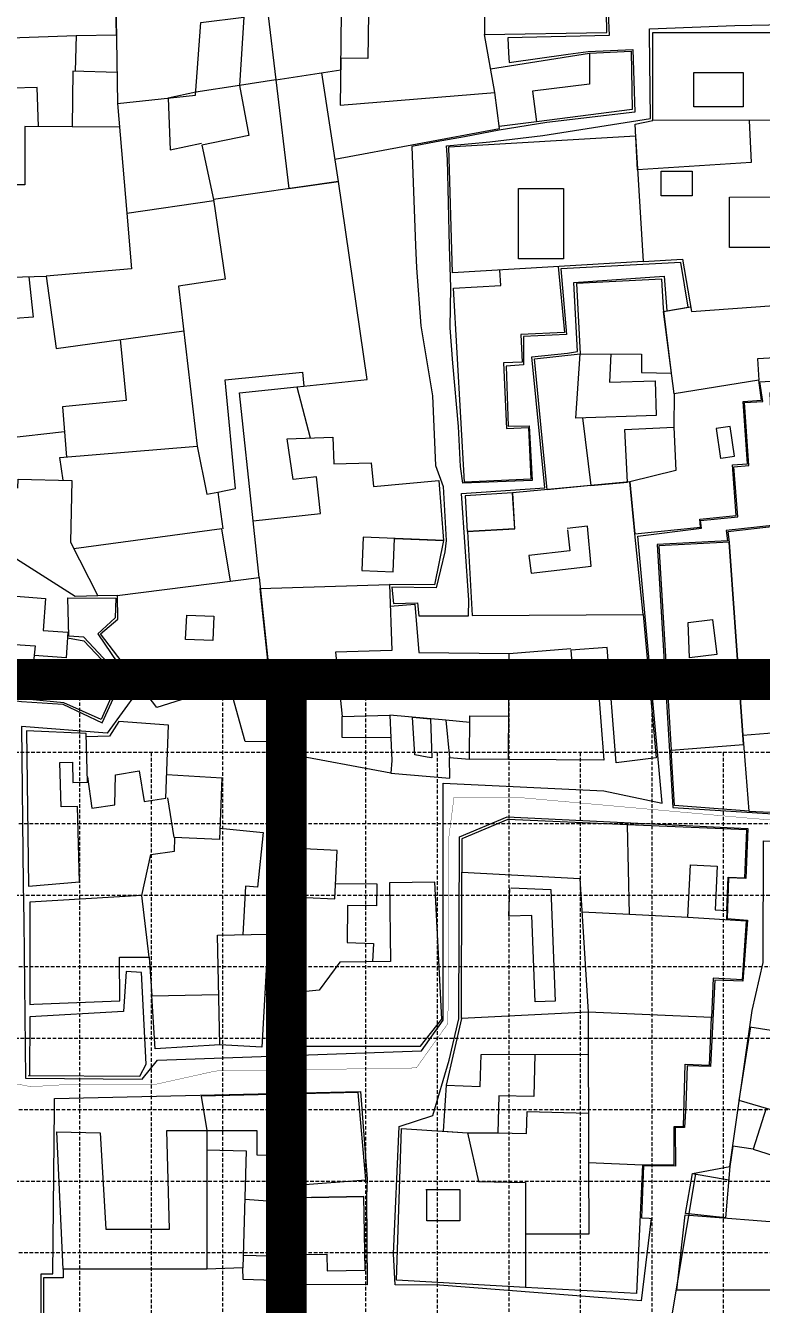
# Model space of a CAD drawing. Header units: millimetres. Extents: x 4203764 to 12476749, y 34048 to 3000914.
# Drawn here: x 12008789 to 12060233, y 2502872 to 2592297 of the extents above; entities that cross this region are included whole.
import ezdxf

# ---------------------------------------------------------------- set-up
doc = ezdxf.new("R2010")
doc.units = ezdxf.units.MM
doc.header["$MEASUREMENT"] = 0
doc.linetypes.add('DASHED', pattern=[0.75, 0.5, -0.25])
for name, color, linetype, lineweight in [('2', 240, 'Continuous', 25), ('4', 1, 'Continuous', 35), ('building property', 253, 'Continuous', 15), ('streets', 254, 'Continuous', 9)]:
    doc.layers.add(name, color=color, linetype=linetype, lineweight=lineweight)
doc.styles.get("Standard").update_dxf_attribs({"font": 'arial.ttf'})
doc.dimstyles.get("Standard").update_dxf_attribs({"dimtxt": 10000, "dimasz": 2000, "dimexe": 0.18, "dimexo": 0.0625, "dimgap": 0.09, "dimtad": 0, "dimtih": 1, "dimtoh": 1, "dimdec": 4, "dimzin": 0, "dimdsep": 46, "dimtxsty": 'Standard', "dimblk": 'ARCHTICK', "dimcen": 0, "dimadec": 0, "dimazin": 0, "dimtfac": 1, "dimtdec": 4, "dimtofl": 0, "dimtmove": 0, "dimatfit": 3, "dimldrblk": 'ARCHTICK', "dimfxl": 0, "dimtolj": 1, "dimtzin": 0, "dimlwe": 18, "dimarcsym": 0})

# ---------------------------------------------------------------- blocks, each defined once
blk = doc.blocks.new('GRID')
at = {"layer": 'building property', "color": 253, "linetype": 'DASHED', "lineweight": 15, "ltscale": 500}
for p, q in [((13056903, 2546471), (12611403, 2546471)), ((12831403, 2546471), (12831403, 2336221)), ((12841403, 2546471), (12841403, 2336221)), ((12851403, 2546471), (12851403, 2336221)), ((12861403, 2546471), (12861403, 2336221)), ((12871403, 2546471), (12871403, 2336221)), ((13061903, 2541471), (12616403, 2541471)), ((12836403, 2541471), (12836403, 2331221)), ((12846403, 2541471), (12846403, 2331221)), ((12856403, 2541471), (12856403, 2331221)), ((12866403, 2541471), (12866403, 2331221)), ((12876403, 2541471), (12876403, 2331221)), ((13056903, 2536471), (12611403, 2536471)), ((13061903, 2531471), (12616403, 2531471)), ((13056903, 2526471), (12611403, 2526471)), ((13061903, 2521471), (12616403, 2521471)), ((13056903, 2516471), (12611403, 2516471)), ((13061903, 2511471), (12616403, 2511471)), ((13056903, 2506471), (12611403, 2506471))]:
    blk.add_line(p, q, dxfattribs=at)
blk = doc.blocks.new('_ArchTick')
at = {"color": 0, "linetype": 'ByBlock', "lineweight": 30, "const_width": 0.15}
blk.add_lwpolyline([(-0.5, -0.5), (0.5, 0.5)], dxfattribs=at)
blk = doc.blocks.new('*D42')
at = {"layer": '4', "color": 0, "linetype": 'DASHED', "lineweight": 18}
for p, q in [((11789424, 2546568), (11789424, 2428157)), ((12264489, 2546461), (12264489, 2428157))]:
    blk.add_line(p, q, dxfattribs=at)
at = {"layer": '4', "color": 0, "lineweight": -2}
for p, q in [((11789424, 2428158), (11986578, 2428158)), ((12264489, 2428158), (12067335, 2428158))]:
    blk.add_line(p, q, dxfattribs=at)
at = {"layer": 'Defpoints', "color": 0, "lineweight": 30}
for p in [(11789424, 2546568), (12264489, 2546461), (12264489, 2428158)]:
    blk.add_point(p, dxfattribs=at)
at = {"layer": '4', "color": 0, "lineweight": -2, "xscale": 2000, "yscale": 2000, "zscale": 2000, "rotation": 180}
blk.add_blockref('_ArchTick', (11789424, 2428158), dxfattribs=at)
at = {"layer": '4', "color": 0, "lineweight": -2, "xscale": 2000, "yscale": 2000, "zscale": 2000}
blk.add_blockref('_ArchTick', (12264489, 2428158), dxfattribs=at)
at = {"layer": '4', "color": 0, "lineweight": 30, "insert": (12026957, 2428158), "char_height": 10000, "attachment_point": 5}
blk.add_mtext('\\A1;475065.1106', dxfattribs=at)
blk = doc.blocks.new('*D43')
at = {"layer": '4', "color": 0, "linetype": 'DASHED', "lineweight": 18}
for p, q in [((11789424, 2546471), (11756492, 2546471)), ((12167563, 2261471), (11756492, 2261471))]:
    blk.add_line(p, q, dxfattribs=at)
at = {"layer": '4', "color": 0, "lineweight": -2}
for p, q in [((11756492, 2546471), (11756492, 2409077)), ((11756492, 2261471), (11756492, 2398865))]:
    blk.add_line(p, q, dxfattribs=at)
at = {"layer": 'Defpoints', "color": 0, "lineweight": 30}
for p in [(11756492, 2546471), (11789424, 2546471), (12167563, 2261471)]:
    blk.add_point(p, dxfattribs=at)
at = {"layer": '4', "color": 0, "lineweight": -2, "xscale": 2000, "yscale": 2000, "zscale": 2000}
for p, rotation in [((11756492, 2546471), 90), ((11756492, 2261471), 270)]:
    blk.add_blockref('_ArchTick', p, dxfattribs=dict(at, rotation=rotation))
at = {"layer": '4', "color": 0, "lineweight": 30, "insert": (11756492, 2403971), "char_height": 10000, "attachment_point": 5}
blk.add_mtext('\\A1;285000.0000', dxfattribs=at)

msp = doc.modelspace()

# ---------------------------------------------------------------- linework, layer by layer
at = {"layer": '2', "const_width": 23.31871}
msp.add_lwpolyline([(12007685.11487, 2518384.53958), (12009170.25171, 2518096.52215), (12011412.90104, 2518233.47908), (12017937.49049, 2518274.65591), (12022057.71164, 2519193.34041), (12036108.81661, 2519409.43631), (12038317.25774, 2522519.42509), (12038374.26022, 2535507.69231), (12038742.42957, 2538346.42561), (12042978.09925, 2538348.09943), (12059556.19411, 2536857.14839), (12067596.22625, 2536244.78347)], dxfattribs=at)
at = {"layer": '4', "lineweight": 30}
msp.add_xline((11792562.75326, 2546470.7114), (1, 0), dxfattribs=at)
at = {"layer": '4', "lineweight": 30, "const_width": 2852.91097}
for points in [[(11908223.9766, 2546567.61517), (12027023.9766, 2546567.61517), (12027023.9766, 2378367.61517), (11908223.9766, 2378367.61517), (11908223.9766, 2546567.61517)], [(12027023.9766, 2546567.61517), (12145823.9766, 2546567.61517), (12145823.9766, 2378367.61517), (12027023.9766, 2378367.61517), (12027023.9766, 2546567.61517)]]:
    msp.add_lwpolyline(points, dxfattribs=at)
at = {"layer": 'building property'}
msp.add_line((12053790.35688, 2500879.83039), (12055641.67864, 2511995.03126), dxfattribs=at)
for points in [[(12041312.03488, 2598395.72684), (12046086.31327, 2598911.42871), (12046535.98323, 2594748.46229), (12040886.67924, 2594762.43244), (12040879.02473, 2591667.07406), (12049421.89216, 2591814.42734), (12049376.63171, 2594672.16575)], [(12029367.83144, 2598219.77275), (12025207.85999, 2597472.38492), (12026288.44736, 2588499.07221), (12030819.35419, 2589193.76536), (12030878.25927, 2593180.39792), (12032752.68146, 2593152.70211), (12032705.8506, 2589983.24027), (12030831.42841, 2590010.93608), (12030782.83782, 2586722.37693), (12041585.19944, 2587627.53578), (12040879.02473, 2591667.07406)], [(12025207.85999, 2597472.38492), (12020099.83149, 2596601.61692), (12020675.84934, 2593222.62778), (12019095.66757, 2592953.25346), (12018218.68702, 2596468.45663), (12015065.10455, 2595849.04226), (12015218.35121, 2586846.04405), (12020678.17923, 2587422.22696), (12021045.64416, 2592506.58095), (12024042.37188, 2592876.78), (12023743.0187, 2588108.79892)], [(12012330.39999, 2591595.638), (12015136.69178, 2591643.40596), (12015086.9191, 2594567.47155), (12009650.24706, 2594430.85698), (12009681.21835, 2593198.33287), (12007626.96837, 2593146.71297), (12007682.72862, 2591443.48282)], [(12009698.23429, 2585234.97329), (12009608.77704, 2587967.49872), (12007853.96366, 2587910.04975), (12007738.22686, 2591445.29972), (12012330.39999, 2591595.638), (12012264.58198, 2589103.43101)], [(12041298.81944, 2589265.71817), (12048206.47697, 2590370.39836), (12048205.78034, 2588206.11092), (12044223.35929, 2587716.48443), (12044499.12041, 2585569.58907), (12041899.31132, 2585229.10374)], [(12048206.47697, 2590370.39836), (12051132.05382, 2590517.28093), (12051198.81293, 2586430.1409), (12044499.12041, 2585569.58907)], [(12015181.23771, 2589026.4035), (12012093.73585, 2589107.94297), (12012043.81917, 2585214.98384)], [(12026288.44736, 2588499.07221), (12027203.76187, 2580898.20298), (12030659.36613, 2581400.54457), (12029495.60328, 2588990.80363)], [(12023743.0187, 2588108.79892), (12020694.01357, 2587641.31568), (12018769.16554, 2587220.7662), (12018890.15619, 2583605.13178), (12021079.75309, 2584079.4704)], [(12026288.44736, 2588499.07221), (12023743.0187, 2588108.79892), (12024397.44816, 2584610.92374), (12021113.62471, 2583923.11544), (12021934.84844, 2580132.26042)], [(12030419.52784, 2582964.81069), (12041916.47391, 2585098.05705), (12041585.19944, 2587627.53578)], [(12015218.35121, 2586846.04405), (12015870.30061, 2579180.55458), (12021944.82825, 2580063.60937)], [(12059385.75187, 2585669.40836), (12059526.47888, 2582716.38657), (12051573.58206, 2582218.42023), (12051402.64588, 2585403.2362), (12052646.82142, 2585666.74531)], [(12015359.476, 2585186.72727), (12008728.16234, 2585243.2404), (12008729.77193, 2581170.11842), (12006717.84781, 2581169.32336), (12006720.41407, 2574675.33864)], [(12038382.89964, 2583818.79189), (12051424.82569, 2584594.17136), (12051976.08544, 2575790.13865), (12038636.54642, 2575000.93818), (12038382.89964, 2583818.79189)], [(12051976.08544, 2575790.13865), (12054725.51386, 2575952.80171), (12055343.88652, 2572307.52689), (12068182.74002, 2573241.81511), (12067493.90679, 2582707.66166), (12064783.13211, 2582672.00472), (12064782.87559, 2583321.15116)], [(12022229.70656, 2559674.76382), (12023468.64629, 2559918.5064), (12022731.15139, 2567527.56041), (12028144.90244, 2568052.27922), (12028247.34087, 2567085.51714), (12032672.1854, 2567554.37514), (12030659.36613, 2581400.54457), (12021934.84844, 2580132.26042), (12022745.67568, 2574554.58562), (12019489.389, 2574081.21885), (12020792.63422, 2562885.46062)], [(12015870.30061, 2579180.55458), (12016202.26456, 2575277.38946), (12010232.52353, 2574769.66336), (12010931.16301, 2569717.26026), (12019853.75548, 2570951.06431)], [(12046034.48538, 2575438.61874), (12046473.26104, 2570829.96612), (12043424.63411, 2570688.22975), (12043514.03686, 2568765.25385), (12042208.83172, 2568704.57242), (12042421.47243, 2564130.8544), (12043944.15725, 2564201.64687), (12044112.12995, 2560588.69928), (12039472.38615, 2560372.98891), (12038699.64823, 2573934.35352), (12042015.28622, 2574123.28135), (12041951.75794, 2575197.07438)], [(12011509.05344, 2563885.66825), (12007374.56554, 2563412.87674), (12007375.53676, 2564244.27784), (12006116.23306, 2564245.74892), (12005992.71732, 2565843.94602), (12005216.89942, 2574634.95874), (12010232.52353, 2574769.66336)], [(12009018.77362, 2574737.06568), (12009321.63399, 2571915.34266), (12005450.20695, 2571616.14165)], [(12047571.89342, 2569341.87643), (12051851.06524, 2569322.2964), (12051845.17188, 2568034.31793), (12053941.55776, 2567987.3205), (12053385.29582, 2572530.75888), (12053277.02084, 2574574.70986), (12047311.4331, 2574258.69257), (12047571.89342, 2569341.87643)], [(12066265.3986, 2573102.28945), (12066617.43941, 2567954.04826), (12061290.78876, 2567589.80766), (12061189.33296, 2569073.49617), (12059954.78203, 2568989.07659), (12060056.23783, 2567505.38809), (12054122.982, 2566548.0375), (12053397.21779, 2572305.70295), (12055289.73564, 2572626.74357)], [(12015392.45924, 2570334.16228), (12015810.63045, 2566079.28466), (12011363.66417, 2565642.2349), (12011654.44272, 2562129.1016)], [(12047716.41984, 2564863.3088), (12048311.73551, 2560129.39225), (12045249.90095, 2559831.31632), (12044359.01448, 2568982.49787), (12047571.89342, 2569341.87643)], [(12049711.47933, 2569332.08642), (12049621.5728, 2567350.53712), (12052806.04578, 2567453.30222), (12052884.24487, 2565030.07801), (12047248.33598, 2564848.20341), (12047571.89342, 2569341.87643)], [(12054122.982, 2566548.0375), (12054104.55672, 2564204.97123), (12054248.87108, 2561183.79365), (12051039.33394, 2560394.92961), (12051392.45935, 2556767.62713), (12055978.26955, 2557231.5914), (12055923.45793, 2557773.348), (12058464.99713, 2558030.48542), (12058221.94205, 2561584.9204), (12059248.21077, 2561655.09747), (12058950.64415, 2566006.70862), (12060228.71421, 2566094.10407), (12060056.23783, 2567505.38809)], [(12024693.7841, 2557671.40946), (12023746.79243, 2566608.63752), (12027759.38838, 2567033.81353), (12028675.57039, 2563459.82121)], [(12027759.38838, 2567033.81353), (12028247.34087, 2567085.51714)], [(12048311.73551, 2560129.39225), (12050869.83771, 2560378.4288), (12050694.83313, 2564042.09697), (12054104.55672, 2564204.97123), (12054248.87108, 2561183.79365)], [(12057391.21514, 2562036.02375), (12058354.86833, 2562177.94954), (12058048.67225, 2564256.97157), (12057076.93002, 2564113.85444), (12057383.12611, 2562034.83241)], [(12025114.26924, 2553703.08348), (12024693.7841, 2557671.40946), (12029399.35268, 2558170.01308), (12029127.11441, 2560739.26003), (12027500.37152, 2560566.88981), (12027079.34592, 2563407.76342), (12030271.79487, 2563511.87901), (12030332.70539, 2561644.20736), (12032952.84974, 2561729.65833), (12033105.20789, 2560067.36305), (12037691.72075, 2560487.74121), (12037996.99359, 2556285.12686), (12032385.72418, 2556518.5868), (12032289.24786, 2554199.75381), (12034485.13218, 2554108.39284), (12034581.60849, 2556427.22583), (12037996.99359, 2556285.12686), (12037381.73737, 2553190.25106), (12034234.63653, 2553223.86743)], [(12011410.83386, 2560509.3472), (12011185.04379, 2562090.24992), (12020792.63422, 2562885.46062), (12021454.30178, 2559522.21471), (12022229.70656, 2559674.76382), (12022572.34542, 2557104.60289)], [(12008236.64353, 2559951.06748), (12008282.17768, 2560579.19285), (12012021.67285, 2560495.71053), (12011925.17411, 2556173.15994), (12013840.81464, 2552413.17052), (12012249.83315, 2552385.9913), (12007887.42925, 2555155.31743), (12008000.91094, 2556699.23129)], [(12040014.23576, 2551047.17962), (12051963.56119, 2551122.87213), (12051392.45935, 2556767.62713), (12051039.33394, 2560394.92961), (12042831.37448, 2559619.4035), (12042968.41025, 2557106.74063), (12039673.28609, 2556915.28682), (12040014.23576, 2551047.17962)], [(12039527.7083, 2559420.83564), (12039672.60588, 2556926.99385), (12042982.35315, 2557107.50105), (12042831.37448, 2559619.4035), (12039527.7083, 2559420.83564)], [(12023111.76075, 2553447.48312), (12022506.61556, 2557095.84017), (12012157.97604, 2555716.21993)], [(12046665.53519, 2557039.87675), (12046838.99532, 2555572.26764), (12043978.77127, 2555234.21112), (12044124.50342, 2554001.20254), (12048322.0683, 2554497.32248), (12048077.31689, 2557299.43619), (12046654.72998, 2557131.29733)], [(12061345.62879, 2557288.38856), (12057877.9303, 2556901.44152), (12057967.3535, 2556181.01202), (12058927.25678, 2542678.46173), (12067674.74815, 2543366.96514), (12066821.81864, 2550928.0451), (12063638.01964, 2550568.89586), (12063357.80315, 2553052.96905), (12065289.97914, 2553270.92864), (12065414.05309, 2552171.03344), (12067138.80156, 2552365.59412), (12067373.80425, 2550731.40034), (12070645.72466, 2551008.30136), (12070485.52069, 2552901.30496), (12068437.40403, 2552739.83121), (12068261.07018, 2554976.43187), (12072299.88141, 2554985.60587), (12072295.73294, 2556811.95502)], [(12059346.10999, 2537356.8979), (12054153.82493, 2537755.59332), (12053921.46463, 2541631.24049), (12058978.35446, 2542029.26156), (12057967.3535, 2556181.01202), (12053065.15825, 2555913.97859), (12053921.46463, 2541631.24049)], [(12015188.82585, 2552436.199), (12025114.26924, 2553703.08348), (12026332.16682, 2542209.18258), (12024145.72022, 2542246.29562), (12023278.02464, 2545332.66886), (12020109.93531, 2545280.38411), (12017958.39495, 2544618.78249), (12014029.09245, 2549765.06713), (12015239.69551, 2550781.51753), (12015211.42149, 2552436.58501)], [(12034331.87233, 2540016.5022), (12027074.7165, 2541382.64865), (12026332.16682, 2542209.18258), (12025196.72389, 2552924.91831), (12034234.63653, 2553223.86743), (12034387.50149, 2548602.41173), (12030452.05566, 2548472.23808), (12030921.15855, 2543975.85731)], [(12007234.90948, 2552458.42533), (12006991.31836, 2549098.18399), (12009456.91666, 2548919.44747), (12009067.32983, 2545179.35593), (12004101.59607, 2545696.61185)], [(12007234.90948, 2552458.42533), (12010171.87071, 2552245.5187), (12010009.59665, 2550007.01329), (12011745.56125, 2549881.16948), (12011615.38004, 2548085.3722), (12009386.86303, 2548246.92218)], [(12015188.82585, 2552436.199), (12013840.81464, 2552413.17052)], [(12034285.4158, 2551688.69437), (12036005.28274, 2551831.84978), (12036286.26407, 2548456.14429), (12042593.70345, 2548389.84735)], [(12020072.14212, 2551068.21539), (12021940.50503, 2551004.6089), (12021882.56093, 2549302.57182), (12019969.68821, 2549367.69361), (12020072.14212, 2551068.21539)], [(12051963.56119, 2551122.87213), (12052874.62012, 2541084.14509), (12050080.06347, 2540749.05371), (12049448.98176, 2548811.60577), (12046917.95916, 2548613.49454), (12047105.58977, 2546216.36973), (12048788.64785, 2546348.10806), (12049211.85078, 2540941.36658), (12042545.26621, 2540984.97448), (12042593.70345, 2548389.84735), (12046909.02608, 2548727.62143)], [(12055123.06441, 2550549.39961), (12056813.04209, 2550757.81579), (12057112.69283, 2548328.04736), (12055197.68248, 2548091.87907), (12055123.06441, 2550549.39961)], [(12011716.48923, 2549480.13276), (12012866.71672, 2549280.81195), (12015353.47704, 2546635.47004), (12014079.90475, 2543766.01026), (12011456.16538, 2544930.52275), (12009067.32983, 2545179.35593)], [(12047105.58977, 2546216.36973), (12042577.30269, 2545882.57061)], [(12013116.11399, 2539772.09027), (12013416.37548, 2537577.7393), (12015018.7826, 2537797.00284), (12015086.36733, 2539909.45476), (12016730.65192, 2540174.99644), (12017075.90358, 2538037.1326), (12018599.33004, 2538283.15645), (12018778.05352, 2543375.42116), (12015312.04388, 2543645.38305), (12014661.64306, 2542605.12902), (12013032.84827, 2542556.41971)], [(12034329.96653, 2542483.29185), (12030921.73172, 2542525.42711), (12030921.15855, 2543975.85731), (12034255.18579, 2544070.2807)], [(12038174.21764, 2543717.62033), (12034255.18579, 2544070.2807), (12034404.74727, 2540896.303), (12034331.87233, 2540016.5022), (12038458.23143, 2539674.711), (12038418.4128, 2541107.00522)], [(12036856.32725, 2541142.13202), (12035998.17919, 2541294.83225), (12035841.19409, 2543927.5612), (12037101.25916, 2543814.17222), (12037188.35666, 2541083.05018), (12036856.32725, 2541142.13202)], [(12039851.69928, 2543566.66945), (12038174.21764, 2543717.62033), (12038418.4128, 2541107.00522), (12039834.9277, 2541002.70352)], [(12042545.26621, 2540984.97448), (12039834.9277, 2541002.70352), (12039854.76942, 2544036.01941), (12042565.10794, 2544018.29036)], [(12058927.25678, 2542678.46173), (12059346.10999, 2537356.8979), (12067347.19081, 2536997.3408), (12066850.94962, 2543302.12506), (12069442.19052, 2543259.42208)], [(12008990.61085, 2532107.83857), (12012561.44582, 2532419.38045), (12012429.97888, 2537691.53317), (12011265.61361, 2537662.49844), (12011188.32192, 2540762.0885), (12012064.79639, 2540783.94436), (12012100.11356, 2539367.6374), (12013127.4431, 2539393.255), (12013026.02589, 2542784.55374), (12008850.6184, 2542983.38045), (12008990.61085, 2532107.83857)], [(12018656.99589, 2539926.19614), (12022517.58899, 2539701.59948), (12022348.21824, 2535387.23493), (12019186.51687, 2535511.35512), (12018735.34107, 2538305.12139)], [(12022379.54831, 2536185.30283), (12025409.86966, 2535861.74186), (12025001.6024, 2532038.10086), (12024174.85624, 2532126.37625), (12023969.21458, 2528727.03433)], [(12047691.04607, 2530324.69892), (12051002.9723, 2530153.11006), (12050864.04045, 2536411.15015), (12042504.83727, 2536771.50694), (12039284.50548, 2535429.88533), (12039282.97414, 2533088.36439)], [(12051002.9723, 2530153.11006), (12055086.7438, 2529941.53237), (12055276.60266, 2533606.09736), (12057135.50459, 2533509.78879), (12057002.24818, 2530454.18892), (12057809.22622, 2530419.40092), (12057910.13214, 2532760.11743), (12059079.21332, 2532709.71952), (12059223.24363, 2536050.79336), (12050864.04045, 2536411.15015)], [(12016923.77609, 2531475.93598), (12017535.02198, 2534339.13967), (12019190.57074, 2534563.2483), (12019227.72744, 2535509.7373)], [(12026443.76723, 2528872.53615), (12028254.90117, 2528873.25186), (12028383.29862, 2531328.19666), (12030402.20713, 2531222.60458), (12030579.44855, 2534611.44055), (12026389.98191, 2534830.55621), (12026392.33637, 2528872.51582)], [(12039282.97414, 2533088.36439), (12047546.98274, 2532643.90425), (12048126.50209, 2523314.50452), (12039276.28718, 2522863.52934), (12039282.97414, 2533088.36439)], [(12037397.04915, 2532390.14221), (12034220.26639, 2532348.72449), (12034292.03059, 2526844.33548), (12030762.73142, 2526798.32177), (12029317.28749, 2524836.42101), (12026100.40187, 2524513.85103), (12026142.02835, 2520939.41505), (12036393.74369, 2520923.51398), (12037898.32138, 2522826.30223), (12037397.04915, 2532390.14221)], [(12030458.75798, 2532303.85052), (12033346.11148, 2532273.98409), (12033330.30926, 2530746.29559), (12031297.65084, 2530767.32116), (12031270.94288, 2528185.31458), (12033102.08932, 2528102.7625), (12033044.6235, 2526828.07224)], [(12042748.61652, 2532002.99264), (12045499.87485, 2531876.27633), (12045822.86417, 2524080.41314), (12044422.8949, 2524022.4112), (12044171.95496, 2530079.2473), (12042563.08823, 2530012.59056), (12042654.96002, 2532007.30624)], [(12009355.70015, 2523860.05995), (12015386.81333, 2524093.13791), (12015359.94081, 2527143.40776), (12017439.49121, 2527161.72835), (12016923.77609, 2531475.93598), (12009096.22674, 2531011.45721), (12009097.4737, 2523850.08055), (12009355.70015, 2523860.05995)], [(12055086.7438, 2529941.53237), (12059156.05243, 2529686.5457), (12058897.94336, 2525567.40698), (12056859.74248, 2525695.12254), (12056740.94665, 2522939.41348), (12048126.50209, 2523314.50452)], [(12057809.22622, 2530419.40092), (12057795.57119, 2529771.79472)], [(12025297.59498, 2520858.75667), (12022362.0086, 2521018.24598), (12022198.1254, 2528689.19655), (12025740.30376, 2528764.87211), (12025310.72869, 2520858.04312)], [(12025740.30376, 2528764.87211), (12026392.33637, 2528872.51582)], [(12017439.49121, 2527161.72835), (12017624.89764, 2524450.84141)], [(12008970.09822, 2518882.72493), (12016784.23246, 2518822.49109), (12017211.85497, 2519661.66571), (12016900.02753, 2526076.48168), (12015830.90311, 2526152.32786), (12015633.12663, 2523364.47946), (12009086.67781, 2522971.81113), (12009055.15277, 2518882.0693)], [(12022362.0086, 2521018.24598), (12017858.30048, 2520735.32982), (12017624.89764, 2524450.84141), (12022286.54648, 2524550.4335)], [(12026100.40187, 2524513.85103), (12025511.08686, 2524545.86829)], [(12039276.28718, 2522863.52934), (12038196.10261, 2518207.91671), (12040564.57786, 2518116.43534), (12040651.2343, 2520359.99159), (12048133.65414, 2520378.21686)], [(12048126.50209, 2523314.50452), (12048152.12469, 2512795.09289), (12051920.78221, 2512627.14308), (12054135.44415, 2512639.04231), (12054121.10793, 2515307.27169), (12054792.20729, 2515310.87746), (12054906.68642, 2519681.91053), (12056597.37704, 2519609.02657), (12056740.94665, 2522939.41348)], [(12059433.19133, 2522288.27218), (12067048.85609, 2521088.76923), (12066084.9213, 2514968.73073), (12058688.02216, 2517135.15825), (12059498.05272, 2522278.0562)], [(12044392.44422, 2520369.10423), (12044320.5952, 2517401.42912), (12041872.42045, 2517460.70075), (12041809.87684, 2514877.37898), (12043819.32861, 2514828.72907), (12043856.32743, 2516356.94046), (12048143.70177, 2516253.14081)], [(12038196.10261, 2518207.91671), (12037990.58393, 2514977.30293), (12039675.15186, 2514870.13748), (12041809.87684, 2514877.37898)], [(12026265.74701, 2513294.664), (12027762.76707, 2513255.91113), (12027709.97359, 2511216.50311), (12032578.52534, 2511576.50627), (12032036.40454, 2517701.49133), (12021070.72899, 2517439.87693), (12021458.88797, 2515023.97232), (12024965.03222, 2515025.35785), (12024965.7008, 2513333.49656), (12026265.74701, 2513294.664)], [(12060555.65905, 2516588.15877), (12059649.96083, 2513732.55465), (12064440.33218, 2512213.21561), (12065313.54535, 2515194.65379)], [(12010972.5647, 2514944.47692), (12014013.31677, 2514863.64851), (12014409.92326, 2508135.70161), (12018861.54761, 2508137.46078), (12018661.85279, 2515022.867), (12021458.88797, 2515023.97232), (12021462.71286, 2505344.94907), (12011417.01816, 2505340.97927), (12010972.5647, 2514944.47692)], [(12035058.98791, 2515163.7993), (12039675.15186, 2514870.13748), (12040446.76562, 2511458.48107), (12043733.07117, 2511396.66182), (12043735.97277, 2504054.06389), (12034721.73626, 2504579.93552), (12035058.98791, 2515163.7993)], [(12059649.96083, 2513732.55465), (12058225.76758, 2513938.50098), (12058020.70211, 2512520.39916), (12057728.50477, 2508915.94198), (12054923.41822, 2509235.46858), (12055425.61255, 2512031.01872), (12057944.35067, 2511578.55107)], [(12021459.41661, 2513686.22218), (12024217.08971, 2513608.61932), (12023986.65799, 2505420.06344), (12021462.71286, 2505344.94907)], [(12048152.12469, 2512795.09289), (12048164.31331, 2507791.03223), (12043734.50029, 2507780.24234)], [(12051920.78221, 2512627.14308), (12051490.92672, 2503642.72404), (12043735.97277, 2504054.06389)], [(12024121.91417, 2510226.48845), (12027015.53978, 2510029.27426), (12026756.45201, 2506227.80837), (12024011.56217, 2506305.0515)], [(12032438.03913, 2510410.01425), (12028788.18411, 2510344.73966), (12028195.38361, 2510334.13792), (12028266.32053, 2506367.67138), (12029852.28676, 2506396.03505), (12029873.17936, 2505227.81738), (12032529.86864, 2505275.33004), (12032438.03913, 2510410.01425)], [(12028788.18411, 2510344.73966), (12032438.03913, 2510410.01425)], [(12036759.82875, 2510899.0418), (12039140.43121, 2510899.98255), (12039141.29248, 2508720.49065), (12036840.0428, 2508719.58125), (12036839.18152, 2510899.07315)], [(12063315.83378, 2507720.64066), (12063317.35511, 2503870.85796), (12054311.9316, 2503867.29926), (12054913.01966, 2509144.18085), (12062612.27664, 2508520.03629)], [(12011417.01816, 2505340.97927), (12011417.25624, 2504738.50531), (12010045.96724, 2504737.96341), (12010113.39359, 2487172.80165), (12025662.96776, 2487148.7039), (12026156.93392, 2504534.26706), (12024007.43632, 2504621.69313), (12023986.65799, 2505420.06344)]]:
    msp.add_lwpolyline(points, dxfattribs=at)
for points in [[(12064706.34224, 2585671.51091), (12052646.82142, 2585666.74531), (12052644.39565, 2591805.22618), (12064703.91647, 2591809.99178)], [(12055518.03589, 2589013.73113), (12058951.134, 2589015.0878), (12058952.08466, 2586609.39389), (12055518.98656, 2586608.03722)], [(12053213.84172, 2582113.81063), (12055383.43597, 2582114.668), (12055384.11387, 2580399.21988), (12053214.51962, 2580398.36252)], [(12043243.44431, 2580895.79833), (12046395.69668, 2580897.04402), (12046397.64063, 2575977.80822), (12043245.38827, 2575976.56253)], [(12058005.744, 2580309.96864), (12061305.33636, 2580311.27256), (12061306.72784, 2576790.09137), (12058007.13548, 2576788.78746)]]:
    msp.add_lwpolyline(points, close=True, dxfattribs=at)
at = {"layer": 'streets'}
for points in [[(12049529.80275, 2593191.7713), (12049584.4021, 2591597.05645), (12042495.8202, 2591430.08486), (12042553.11375, 2590397.6222), (12042605.22596, 2589705.81456), (12046731.49383, 2590293.04817), (12048112.76441, 2590488.94441), (12051238.3144, 2590631.5838), (12051385.54418, 2586231.76254), (12045228.60792, 2585524.76027), (12041898.87127, 2584990.52203), (12039469.98406, 2584522.84639), (12037500.95412, 2584161.61002), (12035784.72933, 2583834.61751), (12036055.06883, 2576920.37124), (12036107.86851, 2575352.97576), (12036410.41462, 2571298.61985), (12037231.75236, 2566404.54759), (12037443.67803, 2561528.28767), (12037975.20402, 2560065.47892), (12038196.1044, 2556287.26303), (12038102.7317, 2555495.17213), (12037492.26691, 2552990.10226), (12034404.81605, 2553026.92786), (12034507.43895, 2551882.65646), (12036179.75239, 2551925.00296), (12036277.37387, 2551026.75666), (12038765.61459, 2551018.64251), (12039750.99604, 2551021.27281), (12039781.81009, 2552109.32378), (12039264.7355, 2559578.39954)], [(12039349.45663, 2560299.34955), (12039187.97437, 2561466.48392), (12039056.03532, 2564262.92175), (12038650.57524, 2568696.36154), (12038473.03587, 2571159.34097), (12038524.23291, 2573979.27278), (12038421.7368, 2576871.07205), (12038289.37772, 2582939.14253), (12038225.16287, 2583890.86237), (12041236.67288, 2584166.69625), (12044952.56329, 2584606.95025), (12052489.15531, 2585807.98588), (12052417.32973, 2591753.47543), (12052410.46427, 2592079.56176), (12058368.25075, 2592293.6019), (12069074.46284, 2592506.20625)], [(12039264.7355, 2559578.39954), (12045079.32285, 2559963.22445), (12044181.50281, 2569128.80836), (12046684.9869, 2569399.52834), (12047382.97056, 2569517.50483), (12047122.7767, 2574341.49423), (12053426.94728, 2574773.91982), (12053620.22568, 2572343.53329), (12055106.70481, 2572595.69481), (12054594.58313, 2575734.78591), (12046207.77029, 2575288.45947), (12046614.18409, 2570688.48604), (12043602.95214, 2570556.69282), (12043603.02828, 2568571.13637), (12042394.99398, 2568489.73979), (12042528.25587, 2564273.82028), (12044006.04051, 2564305.46416), (12044201.26844, 2560478.63521), (12039349.45663, 2560299.34955)], [(12053297.94909, 2537933.81846), (12051592.60302, 2556603.15593), (12056038.75139, 2557151.06023), (12055968.7201, 2557687.62383), (12058580.55262, 2557936.5887), (12058312.14413, 2561431.75039), (12059362.98821, 2561525.13322), (12059047.37854, 2565931.42687), (12060327.34295, 2566007.94769), (12060132.00025, 2567391.90222), (12067195.59092, 2567824.37106), (12067249.08601, 2567341.18697), (12072364.2558, 2567687.86557), (12072278.04088, 2568948.67156), (12077444.12067, 2569128.13259)], [(12078296.91497, 2568378.77851), (12078296.91497, 2568378.77851), (12072945.01737, 2568075.14746), (12073011.23873, 2566741.24786), (12066858.8759, 2566343.33225), (12066785.67752, 2567298.66816), (12060828.87043, 2566617.90879), (12061184.81906, 2557359.53068), (12057776.58731, 2556983.37626), (12057854.41479, 2556278.20289), (12052938.3098, 2556007.95471), (12054030.39173, 2537612.8333)], [(11995939.08386, 2546027.3375), (11998038.91566, 2545978.308), (12004967.92175, 2545479.18363), (12008503.20379, 2545035.11638), (12011398.38718, 2544847.44901), (12014151.79309, 2543535.84781), (12015553.98504, 2546635.54927), (12012866.62087, 2549523.3609), (12011815.00138, 2549597.3256), (12011746.10124, 2552276.62306), (12015088.3135, 2552266.5007), (12015055.34447, 2550892.49596), (12013828.92415, 2549764.98802), (12016598.02835, 2545702.19243), (12014491.28436, 2542815.8828), (12008509.46944, 2543280.01313), (12008631.07208, 2532288.70587), (12008660.24873, 2529651.51426), (12008781.49152, 2518692.73336), (12016930.80031, 2518621.17592), (12018013.62182, 2519949.50225), (12036462.20561, 2520607.70411), (12037993.72621, 2522750.86347), (12037973.51803, 2539321.79369)], [(12054030.39173, 2537612.8333), (12055166.45817, 2537544.72546), (12071364.8473, 2536513.71543), (12076416.032, 2537905.26325), (12081353.32315, 2538082.24404), (12081334.78401, 2542433.78366), (12081590.45548, 2547014.99619), (12083251.05253, 2546889.3361)], [(12037973.51803, 2539321.79369), (12049217.59142, 2538783.5005), (12053297.94909, 2537933.81846)], [(12059287.71577, 2536145.63335), (12059152.97464, 2532648.2411), (12057932.4538, 2532700.79762), (12057846.21195, 2529855.70066), (12059248.85322, 2529749.99741), (12058943.21339, 2525474.23677), (12056964.342, 2525547.83505), (12056681.4684, 2519507.39091), (12055034.45486, 2519562.32092), (12054957.08694, 2516780.79495), (12054864.51451, 2515244.11089), (12054191.00336, 2515248.74893), (12054233.75684, 2512546.5549), (12051983.54205, 2512564.46508), (12051845.61566, 2508920.13936), (12052375.09543, 2508894.09382), (12052375.09543, 2508894.09382), (12052531.90173, 2508879.34015), (12051828.92129, 2503114.1914), (12037737.49943, 2504225.61413), (12034633.3653, 2504238.25944), (12034501.39785, 2506398.86291), (12034901.15216, 2515302.42852), (12037255.78047, 2516086.39532), (12038395.16524, 2519960.80844), (12039072.46027, 2522839.37109), (12039128.73259, 2535568.22902), (12042466.30052, 2536968.87798), (12059287.71577, 2536145.63335)], [(12055425.61255, 2512031.01872), (12055425.61255, 2512031.01872), (12058020.70211, 2512520.39916), (12059596.13759, 2523415.10438), (12060347.75249, 2526771.13377), (12060386.89112, 2535284.83013), (12073007.85486, 2535233.41937), (12081955.0649, 2536762.50959), (12084156.58401, 2535584.3881), (12084812.7389, 2526768.98113), (12085082.26566, 2523756.05231), (12085530.89705, 2518740.9864), (12085530.89705, 2518740.9864), (12091513.11421, 2499332.79247)]]:
    msp.add_lwpolyline(points, dxfattribs=at)
msp.add_lwpolyline([(12032679.05119, 2504246.22073), (12026480.08521, 2504271.47345), (12025964.86391, 2486867.02008), (12009836.2471, 2486860.64647), (12009884.30981, 2505013.07136), (12010694.23672, 2505013.39142), (12010810.90964, 2516591.12221), (12010818.3251, 2517281.56232), (12031159.92195, 2517744.05609), (12032213.49904, 2517762.45448), (12032658.92269, 2511660.17836), (12032613.63698, 2510428.39038), (12032679.05119, 2504246.22073)], close=True, dxfattribs=at)

# ---------------------------------------------------------------- block references
at = {"layer": '4', "lineweight": 35}
msp.add_blockref('GRID', (-818840.49034, 0), dxfattribs=at)

# ---------------------------------------------------------------- dimensions: what is measured, and where the dimension line sits
at = {"layer": '4', "lineweight": 30}
dim = msp.add_linear_dim(base=(11756491.8714410309, 2546470.7113984558), p1=(12167562.7532619406, 2261470.7113984558), p2=(11789423.9765982199, 2546470.7113984558), angle=90, dimstyle='Standard', dxfattribs=at)
dim.commit()
dim.dimension.update_dxf_attribs({"geometry": '*D43', "text_midpoint": (11756491.8714410309, 2403970.7113984581)})
dim = msp.add_linear_dim(base=(12264489.0871754196, 2428157.6670843181), p1=(11789423.9765982199, 2546567.6151668648), p2=(12264489.0871754196, 2546460.6544161211), dimstyle='Standard', dxfattribs=at)
dim.commit()
dim.dimension.update_dxf_attribs({"geometry": '*D42', "text_midpoint": (12026956.5318868198, 2428157.6670843181)})

doc.saveas('drawing.dxf')
